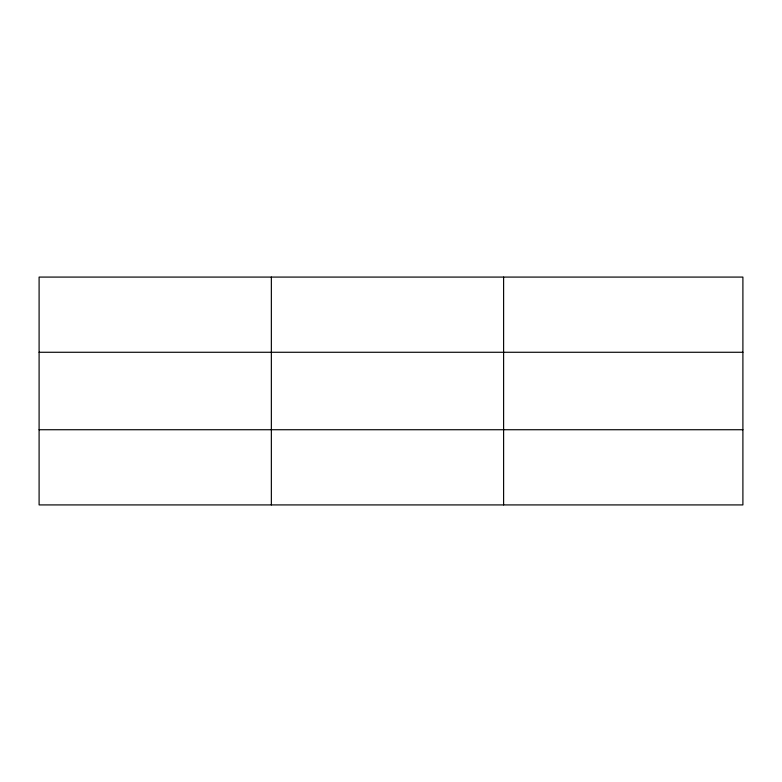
<?xml version="1.0" encoding="UTF-8"?>
<svg xmlns="http://www.w3.org/2000/svg" width="782" height="782" viewBox="0 0 782 782"><rect width="100%" height="100%" fill="white"/><g stroke="black" fill="none" stroke-linecap="round" stroke-linejoin="round"><path stroke-width="1.17" d="M271.354 504.918L271.354 277.082M503.608 504.918L503.608 277.082M742.9 352.271L742.9 277.082L39.1 277.082L39.1 504.918L742.9 504.918L742.9 352.271L39.1 352.271M39.1 429.729L742.9 429.729"/></g></svg>
